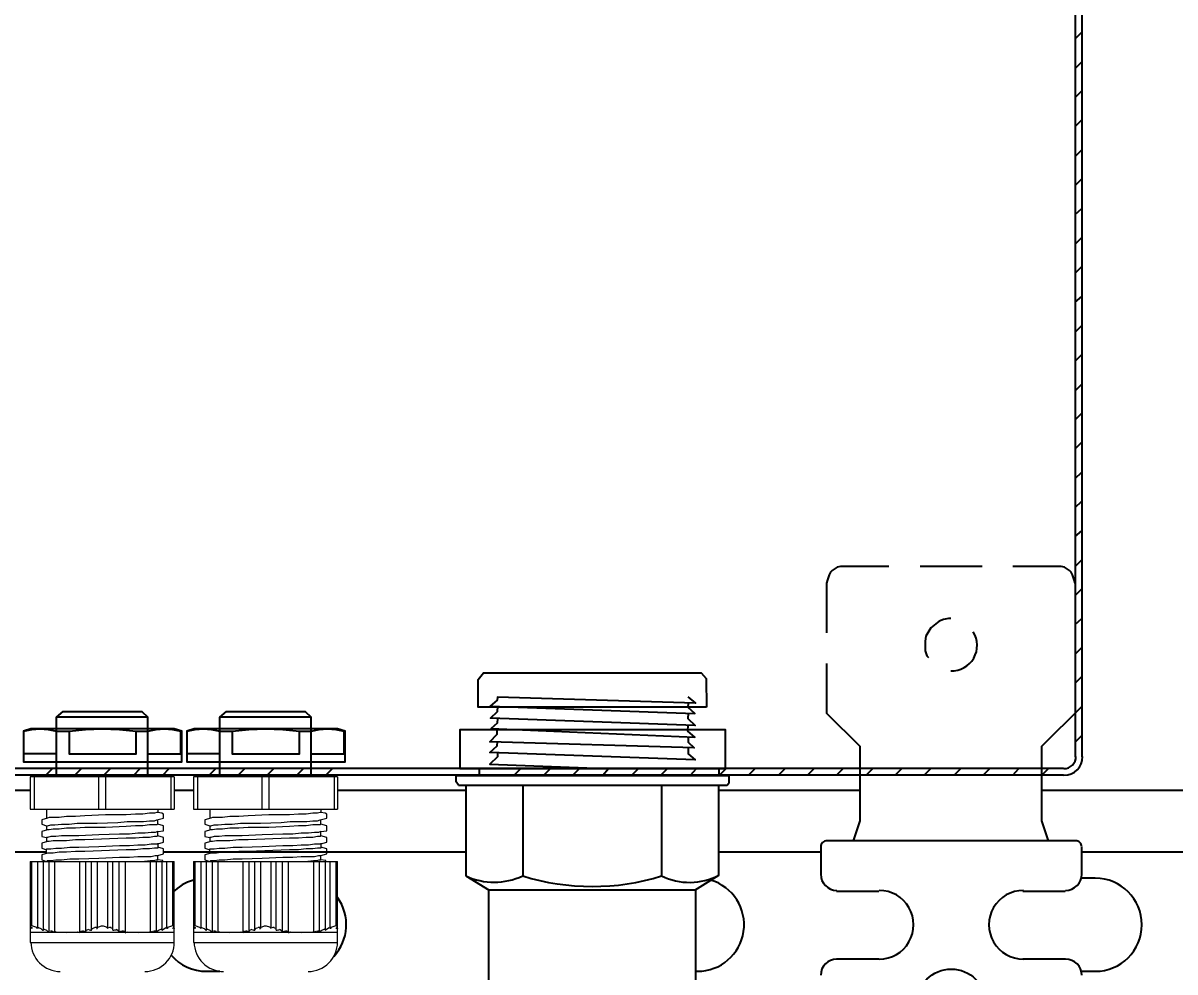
# Model space of a CAD drawing. Header units: feet. Extents: x -18 to 2540, y -48 to 1440.
# Drawn here: x 2198.001 to 2198.912, y 1385.898 to 1386.648 of the extents above; entities that cross this region are included whole.
import ezdxf
from ezdxf.enums import TextEntityAlignment as Align

# ---------------------------------------------------------------- set-up
doc = ezdxf.new("R2018")
doc.units = ezdxf.units.FT
doc.header["$MEASUREMENT"] = 0
for name, color, linetype in [('E-COND-PVC', 4, 'Continuous'), ('E-DETL', 7, 'Continuous'), ('E-EQPM-CAB', 5, 'Continuous'), ('E-EQPM-HRDW', 230, 'Continuous'), ('G-ANNO-TEXT', 1, 'Continuous')]:
    doc.layers.add(name, color=color, linetype=linetype)
doc.styles.add('NEI-A', font='arial.ttf')

# ---------------------------------------------------------------- blocks, each defined once
blk = doc.blocks.new('DETAIL_TITLE')
at = {"style": 'NEI-A', "flags": 8}
blk.add_attdef('#', text='', height=0.25, dxfattribs=at).set_placement((0.5922, -0.5109), align=Align.MIDDLE_CENTER)
at = {"lineweight": 30, "flags": 104}
blk.add_attdef('DETAIL_TITLE', text='', height=0.25, dxfattribs=at).set_placement((0.9099, -0.52514), align=Align.BOTTOM_LEFT)
at = {"style": 'NEI-A'}
for tag, p in [('SCALE:', (0.93865, -0.73792)), ('1"_=_', (1.5474, -0.73792))]:
    blk.add_attdef(tag, text='', height=0.1094, dxfattribs=at).set_placement(p, align=Align.BOTTOM_LEFT)

msp = doc.modelspace()

# ---------------------------------------------------------------- linework, layer by layer
at = {"layer": 'E-COND-PVC', "color": 111}
for points in [[(2198.369144, 1385.963245), (2198.369144, 1383.328344)], [(2198.532854, 1385.963254), (2198.532854, 1383.328344)]]:
    msp.add_lwpolyline(points, dxfattribs=at)
at = {"layer": 'E-DETL', "ltscale": 0.05}
for points in [[(2198.541437, 1386.107602), (2198.360981, 1386.107602), (2198.360981, 1386.129573), (2198.365296, 1386.134644), (2198.537319, 1386.134644), (2198.541211, 1386.130262), (2198.541437, 1386.107602)], [(2198.526857, 1386.115866), (2198.532724, 1386.11066), (2198.376234, 1386.115612), (2198.376155, 1386.113126), (2198.370491, 1386.108279), (2198.532223, 1386.102493), (2198.527083, 1386.107373), (2198.527193, 1386.110835)], [(2198.526901, 1386.102683), (2198.526826, 1386.098705), (2198.532544, 1386.093183), (2198.370685, 1386.098854), (2198.376447, 1386.104288), (2198.376582, 1386.108061)], [(2198.376252, 1386.098659), (2198.376156, 1386.094834), (2198.371335, 1386.090847), (2198.532209, 1386.083941), (2198.526768, 1386.088505), (2198.526938, 1386.09338)], [(2198.556553, 1386.059126), (2198.556553, 1386.089785), (2198.346705, 1386.089785), (2198.346705, 1386.059033), (2198.556553, 1386.059126)], [(2198.527119, 1386.084159), (2198.52709, 1386.080037), (2198.531859, 1386.075538), (2198.370371, 1386.080277), (2198.376174, 1386.086162), (2198.376178, 1386.090639)], [(2198.527072, 1386.075679), (2198.527069, 1386.070767), (2198.532551, 1386.066084), (2198.370232, 1386.071862), (2198.376123, 1386.077135), (2198.37621, 1386.080105)], [(2198.376301, 1386.071646), (2198.376302, 1386.068203), (2198.370309, 1386.062498), (2198.460845, 1386.059083)], [(2198.361922, 1386.05904), (2198.361921, 1386.05344)], [(2198.55118, 1386.059132), (2198.551179, 1386.053417)], [(2198.345584, 1386.046024), (2198.343782, 1386.04859), (2198.343782, 1386.053442)], [(2198.559496, 1386.053416), (2198.343782, 1386.053416)], [(2198.557916, 1386.046024), (2198.559495, 1386.047929), (2198.559496, 1386.053416)], [(2198.345584, 1386.046024), (2198.557916, 1386.046024)], [(2198.351431, 1386.046024), (2198.351431, 1385.974135)], [(2198.396247, 1386.046024), (2198.396247, 1385.974218)], [(2198.505986, 1386.046024), (2198.505986, 1385.974173)], [(2198.532359, 1385.962941), (2198.551253, 1385.974909), (2198.551253, 1386.046024)], [(2198.351431, 1385.974135), (2198.369639, 1385.962941)]]:
    msp.add_lwpolyline(points, dxfattribs=at)
at = {"layer": 'E-DETL'}
msp.add_lwpolyline([(2198.532359, 1385.962941), (2198.369639, 1385.962941)], dxfattribs=at)
at = {"layer": 'E-DETL', "ltscale": 0.05}
for centre, radius, start, end in [((2198.37375, 1386.02243), 0.053202, 245.196565, 295.015158), ((2198.451189, 1386.150079), 0.184243, 252.650406, 287.302669), ((2198.527898, 1386.01895), 0.049851, 243.925719, 297.937642)]:
    msp.add_arc(centre, radius, start, end, dxfattribs=at)
at = {"layer": 'E-EQPM-CAB', "lineweight": 25}
msp.add_line((2198.83279, 1386.002059), (2198.636328, 1386.002059), dxfattribs=at)
at = {"layer": 'E-EQPM-CAB', "lineweight": 0}
for p, q in [((2198.006996, 1385.985687), (2198.120944, 1385.985687)), ((2198.136006, 1385.985687), (2198.249953, 1385.985687))]:
    msp.add_line(p, q, dxfattribs=at)
at = {"layer": 'E-EQPM-CAB', "lineweight": 25}
for points in [[(2198.83279, 1389.133658), (2198.83279, 1386.068201)], [(2198.838029, 1389.133658), (2198.838029, 1386.068201)], [(2198.83279, 1386.635975), (2198.838029, 1386.641214)], [(2198.83279, 1386.6124), (2198.838029, 1386.617639)], [(2198.83279, 1386.589479), (2198.838029, 1386.594718)], [(2198.83279, 1386.566559), (2198.838029, 1386.571798)], [(2198.83279, 1386.542984), (2198.838029, 1386.548222)], [(2198.83279, 1386.520063), (2198.838029, 1386.525302)], [(2198.83279, 1386.497142), (2198.838029, 1386.501727)], [(2198.83279, 1386.473567), (2198.838029, 1386.478806)], [(2198.83279, 1386.450647), (2198.838029, 1386.455886)], [(2198.83279, 1386.427726), (2198.838029, 1386.43231)], [(2198.83279, 1386.404151), (2198.838029, 1386.40939)], [(2198.83279, 1386.38123), (2198.838029, 1386.386469)], [(2198.83279, 1386.357655), (2198.838029, 1386.362894)], [(2198.83279, 1386.334734), (2198.838029, 1386.339973)], [(2198.83279, 1386.311814), (2198.838029, 1386.317053)], [(2198.83279, 1386.288238), (2198.838029, 1386.293477)], [(2198.83279, 1386.265318), (2198.838029, 1386.270557)], [(2198.83279, 1386.242397), (2198.838029, 1386.246981)], [(2198.83279, 1386.218822), (2198.838029, 1386.224061)], [(2198.685444, 1386.218822), (2198.647461, 1386.218822), (2198.644841, 1386.218167), (2198.640912, 1386.215547), (2198.639602, 1386.214238), (2198.638293, 1386.212273), (2198.636983, 1386.208344), (2198.636328, 1386.205724), (2198.636328, 1386.166432)], [(2198.759444, 1386.218822), (2198.710329, 1386.218822)], [(2198.83279, 1386.205724), (2198.832135, 1386.208344), (2198.830825, 1386.212273), (2198.829515, 1386.214238), (2198.828206, 1386.215547), (2198.824276, 1386.218167), (2198.821657, 1386.218822), (2198.783674, 1386.218822)], [(2198.83279, 1386.195901), (2198.838029, 1386.20114)], [(2198.734559, 1386.177565), (2198.732594, 1386.177565), (2198.728665, 1386.17691), (2198.725391, 1386.1756), (2198.718842, 1386.170361), (2198.714913, 1386.163812), (2198.714258, 1386.159883), (2198.714258, 1386.152025), (2198.715568, 1386.148096), (2198.716877, 1386.146786)], [(2198.83279, 1386.172981), (2198.838029, 1386.177565)], [(2198.83279, 1386.149405), (2198.838029, 1386.154644)], [(2198.636328, 1386.142202), (2198.636328, 1386.102909), (2198.662523, 1386.076714)], [(2198.83279, 1386.126485), (2198.838029, 1386.131724)], [(2198.806595, 1386.076714), (2198.838029, 1386.108148)], [(2198.027952, 1386.053794), (2198.027952, 1386.099635)], [(2198.099988, 1386.053794), (2198.099988, 1386.099635)], [(2198.156962, 1386.053794), (2198.156962, 1386.099635)], [(2198.228998, 1386.053794), (2198.228998, 1386.099635)], [(2198.120944, 1386.090467), (2198.007651, 1386.090467), (2198.001757, 1386.088502), (2198.001757, 1386.064272), (2198.126838, 1386.064272), (2198.126838, 1386.088502), (2198.120944, 1386.090467)], [(2198.001757, 1386.088502), (2198.008306, 1386.089812), (2198.014854, 1386.090467), (2198.021403, 1386.089812), (2198.027952, 1386.088502), (2198.037775, 1386.088502), (2198.037775, 1386.070821), (2198.09082, 1386.070821), (2198.09082, 1386.088502), (2198.099988, 1386.088502)], [(2198.037775, 1386.088502), (2198.050872, 1386.089812), (2198.06397, 1386.090467), (2198.077722, 1386.089812), (2198.09082, 1386.088502)], [(2198.099988, 1386.088502), (2198.106536, 1386.089812), (2198.113085, 1386.090467), (2198.119634, 1386.089812), (2198.126183, 1386.088502)], [(2198.099988, 1386.070821), (2198.126183, 1386.070821), (2198.126183, 1386.088502), (2198.126838, 1386.088502)], [(2198.249953, 1386.090467), (2198.136661, 1386.090467), (2198.130767, 1386.088502), (2198.130767, 1386.064272), (2198.255847, 1386.064272), (2198.255847, 1386.088502), (2198.249953, 1386.090467)], [(2198.130767, 1386.088502), (2198.137315, 1386.089812), (2198.143864, 1386.090467), (2198.150413, 1386.089812), (2198.156962, 1386.088502), (2198.166785, 1386.088502), (2198.166785, 1386.070821), (2198.219829, 1386.070821), (2198.219829, 1386.088502), (2198.228998, 1386.088502)], [(2198.166785, 1386.088502), (2198.179882, 1386.089812), (2198.19298, 1386.090467), (2198.206732, 1386.089812), (2198.219829, 1386.088502)], [(2198.228998, 1386.088502), (2198.235546, 1386.089812), (2198.242095, 1386.090467), (2198.248644, 1386.089812), (2198.255192, 1386.088502)], [(2198.228998, 1386.070821), (2198.255192, 1386.070821), (2198.255192, 1386.088502), (2198.255847, 1386.088502)], [(2198.83279, 1386.079989), (2198.838029, 1386.085228)], [(2198.662523, 1386.076714), (2198.662523, 1386.017776), (2198.657284, 1386.002059)], [(2198.811834, 1386.002059), (2198.806595, 1386.017776), (2198.806595, 1386.076714)], [(2198.027952, 1386.070821), (2198.001757, 1386.070821)], [(2198.156962, 1386.070821), (2198.130767, 1386.070821)], [(2198.823622, 1386.059033), (2196.274204, 1386.059033)], [(2198.019438, 1386.053794), (2198.024677, 1386.059033)], [(2198.042359, 1386.053794), (2198.047598, 1386.059033)], [(2198.06528, 1386.053794), (2198.070519, 1386.059033)], [(2198.088855, 1386.053794), (2198.094094, 1386.059033)], [(2198.111775, 1386.053794), (2198.117014, 1386.059033)], [(2198.148448, 1386.053794), (2198.153687, 1386.059033)], [(2198.171369, 1386.053794), (2198.176608, 1386.059033)], [(2198.194289, 1386.053794), (2198.199528, 1386.059033)], [(2198.217865, 1386.053794), (2198.223104, 1386.059033)], [(2198.240785, 1386.053794), (2198.246024, 1386.059033)], [(2198.389441, 1386.053794), (2198.39468, 1386.059033)], [(2198.413017, 1386.053794), (2198.418256, 1386.059033)], [(2198.435937, 1386.053794), (2198.441176, 1386.059033)], [(2198.459513, 1386.053794), (2198.464097, 1386.059033)], [(2198.482433, 1386.053794), (2198.487672, 1386.059033)], [(2198.505354, 1386.053794), (2198.510593, 1386.059033)], [(2198.528929, 1386.053794), (2198.533513, 1386.059033)], [(2198.55185, 1386.053794), (2198.557089, 1386.059033)], [(2198.57477, 1386.053794), (2198.580009, 1386.059033)], [(2198.598346, 1386.053794), (2198.603584, 1386.059033)], [(2198.621266, 1386.053794), (2198.626505, 1386.059033)], [(2198.644187, 1386.053794), (2198.649426, 1386.059033)], [(2198.667762, 1386.053794), (2198.673001, 1386.059033)], [(2198.690682, 1386.053794), (2198.695921, 1386.059033)], [(2198.713603, 1386.053794), (2198.718842, 1386.059033)], [(2198.737178, 1386.053794), (2198.742417, 1386.059033)], [(2198.760099, 1386.053794), (2198.765338, 1386.059033)], [(2198.783674, 1386.053794), (2198.788258, 1386.059033)], [(2198.806595, 1386.053794), (2198.811834, 1386.059033)], [(2198.823622, 1386.053794), (2196.274204, 1386.053794)], [(2198.631744, 1385.99682), (2198.631744, 1385.975209)], [(2198.838029, 1385.975209), (2198.838029, 1385.99682)], [(2198.644187, 1385.962112), (2198.677585, 1385.962112)], [(2198.791533, 1385.962112), (2198.824931, 1385.962112)], [(2198.677585, 1385.908412), (2198.644187, 1385.908412)], [(2198.824931, 1385.908412), (2198.791533, 1385.908412)]]:
    msp.add_lwpolyline(points, dxfattribs=at)
for points in [[(2198.099988, 1386.099635), (2198.027952, 1386.099635), (2198.033191, 1386.104219), (2198.095404, 1386.104219)], [(2198.228998, 1386.099635), (2198.156962, 1386.099635), (2198.162201, 1386.104219), (2198.224413, 1386.104219)]]:
    msp.add_lwpolyline(points, close=True, dxfattribs=at)
at = {"layer": 'E-EQPM-CAB', "lineweight": 0}
for points in [[(2198.120944, 1386.052484), (2198.006996, 1386.052484), (2198.006996, 1386.026944), (2198.120944, 1386.026944)], [(2198.118324, 1386.053794), (2198.01027, 1386.053794)], [(2198.01027, 1386.052484), (2198.01027, 1386.026944)], [(2198.06135, 1386.026944), (2198.06135, 1386.052484)], [(2198.066589, 1386.052484), (2198.066589, 1386.026944)], [(2198.118324, 1386.052484), (2198.118324, 1386.026944)], [(2198.120944, 1386.052484), (2198.120944, 1386.026944)], [(2198.249953, 1386.052484), (2198.136006, 1386.052484), (2198.136006, 1386.026944), (2198.249953, 1386.026944)], [(2198.247334, 1386.053794), (2198.13928, 1386.053794)], [(2198.13928, 1386.052484), (2198.13928, 1386.026944)], [(2198.19036, 1386.026944), (2198.19036, 1386.052484)], [(2198.195599, 1386.052484), (2198.195599, 1386.026944)], [(2198.247334, 1386.052484), (2198.247334, 1386.026944)], [(2198.249953, 1386.052484), (2198.249953, 1386.026944)], [(2198.107846, 1386.026944), (2198.107846, 1386.024325), (2198.107191, 1386.024325), (2198.105227, 1386.02367), (2198.101297, 1386.02367), (2198.096059, 1386.023015), (2198.090165, 1386.023015), (2198.082961, 1386.02236), (2198.066589, 1386.02236), (2198.050217, 1386.021705), (2198.043014, 1386.02105), (2198.03581, 1386.02105), (2198.029916, 1386.020395), (2198.022058, 1386.020395), (2198.020748, 1386.019741), (2198.016164, 1386.018431), (2198.016164, 1386.015157), (2198.020093, 1386.013847), (2198.020093, 1386.010572)], [(2198.020093, 1386.026944), (2198.020093, 1386.019741)], [(2198.020093, 1386.013847), (2198.020748, 1386.013847), (2198.023368, 1386.014502), (2198.026642, 1386.014502), (2198.031881, 1386.015157), (2198.037775, 1386.015157), (2198.044324, 1386.015811), (2198.060041, 1386.015811), (2198.076412, 1386.016466), (2198.083616, 1386.017121), (2198.096713, 1386.017121), (2198.101297, 1386.017776), (2198.105227, 1386.017776), (2198.107191, 1386.018431), (2198.11243, 1386.019741), (2198.11243, 1386.023015), (2198.111121, 1386.02367), (2198.107846, 1386.024325)], [(2198.236856, 1386.026944), (2198.236856, 1386.024325), (2198.236201, 1386.024325), (2198.234237, 1386.02367), (2198.230307, 1386.02367), (2198.225068, 1386.023015), (2198.219174, 1386.023015), (2198.211971, 1386.02236), (2198.195599, 1386.02236), (2198.179227, 1386.021705), (2198.172024, 1386.02105), (2198.16482, 1386.02105), (2198.158926, 1386.020395), (2198.151068, 1386.020395), (2198.149758, 1386.019741), (2198.145174, 1386.018431), (2198.145174, 1386.015157), (2198.149103, 1386.013847), (2198.149103, 1386.010572)], [(2198.149103, 1386.026944), (2198.149103, 1386.019741)], [(2198.149103, 1386.013847), (2198.149758, 1386.013847), (2198.152378, 1386.014502), (2198.155652, 1386.014502), (2198.160891, 1386.015157), (2198.166785, 1386.015157), (2198.173333, 1386.015811), (2198.18905, 1386.015811), (2198.205422, 1386.016466), (2198.212626, 1386.017121), (2198.225723, 1386.017121), (2198.230307, 1386.017776), (2198.234237, 1386.017776), (2198.236201, 1386.018431), (2198.24144, 1386.019741), (2198.24144, 1386.023015), (2198.24013, 1386.02367), (2198.236856, 1386.024325)], [(2198.107846, 1386.015157), (2198.107191, 1386.014502), (2198.101297, 1386.014502), (2198.096059, 1386.013847), (2198.090165, 1386.013847), (2198.082961, 1386.013192), (2198.066589, 1386.012537), (2198.050217, 1386.012537), (2198.043014, 1386.011882), (2198.03581, 1386.011882), (2198.029916, 1386.011227), (2198.025332, 1386.011227), (2198.022058, 1386.010572), (2198.020748, 1386.010572), (2198.016164, 1386.009263), (2198.016164, 1386.005333), (2198.020093, 1386.004679), (2198.020093, 1386.001404)], [(2198.107846, 1386.009263), (2198.11243, 1386.009918), (2198.11243, 1386.013847), (2198.107846, 1386.015157), (2198.107846, 1386.018431)], [(2198.236856, 1386.015157), (2198.236201, 1386.014502), (2198.230307, 1386.014502), (2198.225068, 1386.013847), (2198.219174, 1386.013847), (2198.211971, 1386.013192), (2198.195599, 1386.012537), (2198.179227, 1386.012537), (2198.172024, 1386.011882), (2198.16482, 1386.011882), (2198.158926, 1386.011227), (2198.154342, 1386.011227), (2198.151068, 1386.010572), (2198.149758, 1386.010572), (2198.145174, 1386.009263), (2198.145174, 1386.005333), (2198.149103, 1386.004679), (2198.149103, 1386.001404)], [(2198.236856, 1386.009263), (2198.24144, 1386.009918), (2198.24144, 1386.013847), (2198.236856, 1386.015157), (2198.236856, 1386.018431)], [(2198.107846, 1386.005988), (2198.107191, 1386.005333), (2198.105227, 1386.005333), (2198.101297, 1386.004679), (2198.096059, 1386.004679), (2198.090165, 1386.004024), (2198.082961, 1386.004024), (2198.050217, 1386.002714), (2198.043014, 1386.002714), (2198.03581, 1386.002059), (2198.025332, 1386.002059), (2198.022058, 1386.001404), (2198.020748, 1386.001404), (2198.016164, 1386.000094), (2198.016164, 1385.996165), (2198.020093, 1385.994855)], [(2198.020093, 1385.991581), (2198.020093, 1385.99551), (2198.023368, 1385.99551), (2198.027297, 1385.996165), (2198.031881, 1385.996165), (2198.03843, 1385.99682), (2198.045633, 1385.99682), (2198.06135, 1385.997475), (2198.077722, 1385.99813), (2198.085581, 1385.99813), (2198.092129, 1385.998785), (2198.098023, 1385.998785), (2198.102607, 1385.99944), (2198.107846, 1385.99944), (2198.11243, 1386.000749), (2198.11243, 1386.004679), (2198.107846, 1386.005988), (2198.107846, 1386.009263), (2198.105882, 1386.008608), (2198.102607, 1386.008608), (2198.098023, 1386.007953), (2198.092129, 1386.007953), (2198.085581, 1386.007298), (2198.077722, 1386.007298), (2198.06135, 1386.006643), (2198.045633, 1386.005988), (2198.031881, 1386.005988), (2198.027297, 1386.005333), (2198.023368, 1386.005333), (2198.020748, 1386.004679), (2198.020093, 1386.004679)], [(2198.236856, 1386.005988), (2198.236201, 1386.005333), (2198.234237, 1386.005333), (2198.230307, 1386.004679), (2198.225068, 1386.004679), (2198.219174, 1386.004024), (2198.211971, 1386.004024), (2198.179227, 1386.002714), (2198.172024, 1386.002714), (2198.16482, 1386.002059), (2198.154342, 1386.002059), (2198.151068, 1386.001404), (2198.149758, 1386.001404), (2198.145174, 1386.000094), (2198.145174, 1385.996165), (2198.149103, 1385.994855)], [(2198.149103, 1385.991581), (2198.149103, 1385.99551), (2198.152378, 1385.99551), (2198.156307, 1385.996165), (2198.160891, 1385.996165), (2198.16744, 1385.99682), (2198.174643, 1385.99682), (2198.19036, 1385.997475), (2198.206732, 1385.99813), (2198.21459, 1385.99813), (2198.221139, 1385.998785), (2198.227033, 1385.998785), (2198.231617, 1385.99944), (2198.236856, 1385.99944), (2198.24144, 1386.000749), (2198.24144, 1386.004679), (2198.236856, 1386.005988), (2198.236856, 1386.009263), (2198.234891, 1386.008608), (2198.231617, 1386.008608), (2198.227033, 1386.007953), (2198.221139, 1386.007953), (2198.21459, 1386.007298), (2198.206732, 1386.007298), (2198.19036, 1386.006643), (2198.174643, 1386.005988), (2198.160891, 1386.005988), (2198.156307, 1386.005333), (2198.152378, 1386.005333), (2198.149758, 1386.004679), (2198.149103, 1386.004679)], [(2198.107846, 1386.000094), (2198.107846, 1385.996165), (2198.105227, 1385.996165), (2198.101297, 1385.99551), (2198.096059, 1385.99551), (2198.090165, 1385.994855), (2198.082961, 1385.994855), (2198.050217, 1385.993546), (2198.043014, 1385.993546), (2198.03581, 1385.992891), (2198.029916, 1385.992891), (2198.025332, 1385.992236), (2198.020748, 1385.992236), (2198.016164, 1385.990926), (2198.016164, 1385.986997), (2198.020093, 1385.985687), (2198.020748, 1385.986342), (2198.023368, 1385.986342), (2198.027297, 1385.986997), (2198.031881, 1385.986997), (2198.03843, 1385.987652), (2198.045633, 1385.987652), (2198.06135, 1385.988307), (2198.077722, 1385.988962), (2198.085581, 1385.988962), (2198.092129, 1385.989616), (2198.102607, 1385.989616), (2198.105882, 1385.990271), (2198.107846, 1385.990271)], [(2198.111775, 1385.985687), (2198.111775, 1385.986342), (2198.107846, 1385.986997), (2198.107846, 1385.990271), (2198.11243, 1385.991581), (2198.11243, 1385.99551), (2198.107846, 1385.99682)], [(2198.236856, 1386.000094), (2198.236856, 1385.996165), (2198.234237, 1385.996165), (2198.230307, 1385.99551), (2198.225068, 1385.99551), (2198.219174, 1385.994855), (2198.211971, 1385.994855), (2198.179227, 1385.993546), (2198.172024, 1385.993546), (2198.16482, 1385.992891), (2198.158926, 1385.992891), (2198.154342, 1385.992236), (2198.149758, 1385.992236), (2198.145174, 1385.990926), (2198.145174, 1385.986997), (2198.149103, 1385.985687), (2198.149758, 1385.986342), (2198.152378, 1385.986342), (2198.156307, 1385.986997), (2198.160891, 1385.986997), (2198.16744, 1385.987652), (2198.174643, 1385.987652), (2198.19036, 1385.988307), (2198.206732, 1385.988962), (2198.21459, 1385.988962), (2198.221139, 1385.989616), (2198.231617, 1385.989616), (2198.234891, 1385.990271), (2198.236856, 1385.990271)], [(2198.240785, 1385.985687), (2198.240785, 1385.986342), (2198.236856, 1385.986997), (2198.236856, 1385.990271), (2198.24144, 1385.991581), (2198.24144, 1385.99551), (2198.236856, 1385.99682)], [(2198.006996, 1385.985687), (2198.006996, 1385.92151), (2198.120944, 1385.92151)], [(2198.008306, 1385.934607), (2198.008306, 1385.985687)], [(2198.013545, 1385.933297), (2198.015509, 1385.932643), (2198.016819, 1385.931333), (2198.017474, 1385.931333), (2198.017474, 1385.985687)], [(2198.018129, 1385.931988), (2198.020093, 1385.931333), (2198.021403, 1385.930023), (2198.022058, 1385.930023), (2198.022058, 1385.985687)], [(2198.026642, 1385.929368), (2198.026642, 1385.985687)], [(2198.050872, 1385.985687), (2198.050872, 1385.930023), (2198.051527, 1385.931333), (2198.053492, 1385.931988)], [(2198.060041, 1385.985687), (2198.060041, 1385.932643)], [(2198.060041, 1385.933297), (2198.06135, 1385.933952), (2198.063315, 1385.934607), (2198.064625, 1385.934607), (2198.067244, 1385.933952), (2198.068554, 1385.932643), (2198.068554, 1385.985687)], [(2198.072483, 1385.931333), (2198.072483, 1385.985687)], [(2198.077067, 1385.985687), (2198.077067, 1385.930023)], [(2198.082306, 1385.929368), (2198.082306, 1385.985687)], [(2198.095404, 1385.985687), (2198.101952, 1385.986342), (2198.104572, 1385.986342), (2198.106536, 1385.986997), (2198.107846, 1385.986997)], [(2198.101952, 1385.985687), (2198.101952, 1385.929368)], [(2198.106536, 1385.985687), (2198.106536, 1385.930023), (2198.108501, 1385.931333), (2198.110466, 1385.931988)], [(2198.111121, 1385.985687), (2198.111121, 1385.931333), (2198.113085, 1385.932643), (2198.114395, 1385.933297)], [(2198.119634, 1385.932643), (2198.120944, 1385.933952), (2198.120289, 1385.934607), (2198.119634, 1385.934607), (2198.115705, 1385.933297), (2198.115705, 1385.932643), (2198.11505, 1385.932643), (2198.11505, 1385.985687)], [(2198.119634, 1385.985687), (2198.119634, 1385.934607)], [(2198.120944, 1385.92151), (2198.120944, 1385.985687)], [(2198.136006, 1385.985687), (2198.136006, 1385.92151), (2198.249953, 1385.92151)], [(2198.137315, 1385.934607), (2198.137315, 1385.985687)], [(2198.142554, 1385.933297), (2198.144519, 1385.932643), (2198.145829, 1385.931333), (2198.146484, 1385.931333), (2198.146484, 1385.985687)], [(2198.147139, 1385.931988), (2198.149103, 1385.931333), (2198.150413, 1385.930023), (2198.151068, 1385.930023), (2198.151068, 1385.985687)], [(2198.155652, 1385.929368), (2198.155652, 1385.985687)], [(2198.179882, 1385.985687), (2198.179882, 1385.930023), (2198.180537, 1385.931333), (2198.182502, 1385.931988)], [(2198.18905, 1385.985687), (2198.18905, 1385.932643)], [(2198.18905, 1385.933297), (2198.19036, 1385.933952), (2198.192325, 1385.934607), (2198.193634, 1385.934607), (2198.196254, 1385.933952), (2198.197564, 1385.932643), (2198.197564, 1385.985687)], [(2198.201493, 1385.931333), (2198.201493, 1385.985687)], [(2198.206077, 1385.985687), (2198.206077, 1385.930023)], [(2198.211316, 1385.929368), (2198.211316, 1385.985687)], [(2198.224413, 1385.985687), (2198.230962, 1385.986342), (2198.233582, 1385.986342), (2198.235546, 1385.986997), (2198.236856, 1385.986997)], [(2198.230962, 1385.985687), (2198.230962, 1385.929368)], [(2198.235546, 1385.985687), (2198.235546, 1385.930023), (2198.237511, 1385.931333), (2198.239476, 1385.931988)], [(2198.24013, 1385.985687), (2198.24013, 1385.931333), (2198.242095, 1385.932643), (2198.243405, 1385.933297)], [(2198.248644, 1385.932643), (2198.249953, 1385.933952), (2198.249299, 1385.934607), (2198.248644, 1385.934607), (2198.244715, 1385.933297), (2198.244715, 1385.932643), (2198.24406, 1385.932643), (2198.24406, 1385.985687)], [(2198.248644, 1385.985687), (2198.248644, 1385.934607)], [(2198.249953, 1385.92151), (2198.249953, 1385.985687)], [(2198.120944, 1385.929368), (2198.006996, 1385.929368)], [(2198.026642, 1385.930023), (2198.03581, 1385.929368), (2198.044324, 1385.930023)], [(2198.054802, 1385.931333), (2198.055456, 1385.931333), (2198.056111, 1385.932643), (2198.058076, 1385.933297)], [(2198.059386, 1385.932643), (2198.060041, 1385.932643)], [(2198.070519, 1385.933297), (2198.072483, 1385.932643)], [(2198.075103, 1385.931988), (2198.076412, 1385.931333), (2198.077067, 1385.930023), (2198.077722, 1385.930023)], [(2198.083616, 1385.930023), (2198.092784, 1385.929368), (2198.101297, 1385.930023)], [(2198.249953, 1385.929368), (2198.136006, 1385.929368)], [(2198.155652, 1385.930023), (2198.16482, 1385.929368), (2198.173333, 1385.930023)], [(2198.183811, 1385.931333), (2198.184466, 1385.931333), (2198.185121, 1385.932643), (2198.187086, 1385.933297)], [(2198.188395, 1385.932643), (2198.18905, 1385.932643)], [(2198.199528, 1385.933297), (2198.201493, 1385.932643)], [(2198.204112, 1385.931988), (2198.205422, 1385.931333), (2198.206077, 1385.930023), (2198.206732, 1385.930023)], [(2198.212626, 1385.930023), (2198.221794, 1385.929368), (2198.230307, 1385.930023)]]:
    msp.add_lwpolyline(points, dxfattribs=at)
for points in [[(2198.01289, 1385.985687), (2198.01289, 1385.932643), (2198.012235, 1385.933297), (2198.008306, 1385.934607), (2198.007651, 1385.934607), (2198.006996, 1385.933952), (2198.008306, 1385.933297), (2198.008306, 1385.932643, -0.0067859), (2198.007202, 1385.933156)], [(2198.044589, 1385.92994, 0.0037895), (2198.046288, 1385.929368), (2198.046288, 1385.985687)], [(2198.053695, 1385.931669, 0.0044585), (2198.055456, 1385.931333), (2198.055456, 1385.985687)], [(2198.1419, 1385.985687), (2198.1419, 1385.932643), (2198.141245, 1385.933297), (2198.137315, 1385.934607), (2198.136661, 1385.934607), (2198.136006, 1385.933952), (2198.137315, 1385.933297), (2198.137315, 1385.932643, -0.0067859), (2198.136212, 1385.933156)], [(2198.173599, 1385.92994, 0.0037895), (2198.175298, 1385.929368), (2198.175298, 1385.985687)], [(2198.182705, 1385.931669, 0.0044585), (2198.184466, 1385.931333), (2198.184466, 1385.985687)], [(2198.072483, 1385.931333), (2198.073138, 1385.931333, 0.0044585), (2198.0749, 1385.931669)], [(2198.101642, 1385.930288, 0.0061178), (2198.102259, 1385.929672, 0.0015576), (2198.104058, 1385.930622)], [(2198.201493, 1385.931333), (2198.202148, 1385.931333, 0.0044585), (2198.20391, 1385.931669)], [(2198.230651, 1385.930288, 0.0061178), (2198.231269, 1385.929672, 0.0015576), (2198.233067, 1385.930622)]]:
    msp.add_lwpolyline(points, format="xyb", dxfattribs=at)
at = {"layer": 'E-EQPM-CAB', "lineweight": 25}
msp.add_circle((2198.734886, 1385.873377), 0.027177, dxfattribs=at)
for centre, radius, start, end in [((2198.735257, 1386.156375), 0.020079, 268.006268, 32.241747), ((2198.823949, 1386.068529), 0.014735, 270.000251, 359.999749), ((2198.823949, 1386.068528), 0.009496, 269.999438, 0.000562), ((2198.636656, 1385.997148), 0.004912, 89.999957, 180.000043), ((2198.833117, 1385.997148), 0.004912, 359.999957, 90.000043), ((2198.644514, 1385.975537), 0.01277, 180.00001, 269.99999), ((2198.825259, 1385.975537), 0.01277, 270.00001, 359.99999), ((2198.677912, 1385.93559), 0.027177, 269.999995, 90.000005), ((2198.79186, 1385.93559), 0.027177, 89.999995, 270.000005), ((2198.644514, 1385.895642), 0.01277, 90.00001, 179.99999), ((2198.825259, 1385.895642), 0.01277, 0.00001, 89.99999)]:
    msp.add_arc(centre, radius, start, end, dxfattribs=at)
at = {"layer": 'E-EQPM-CAB', "lineweight": 0}
for centre, radius, start, end in [((2198.010598, 1386.052812), 0.000982, 89.999859, 180.000141), ((2198.118652, 1386.052812), 0.000982, 359.999859, 90.000141), ((2198.139608, 1386.052812), 0.000982, 89.999859, 180.000141), ((2198.247661, 1386.052812), 0.000982, 359.999859, 90.000141), ((2198.006012, 1385.947381), 0.016049, 296.669605, 299.135387), ((2198.006664, 1385.948693), 0.019981, 303.234157, 305.353744), ((2198.005368, 1385.95064), 0.025853, 309.132964, 310.886269), ((2198.037449, 1385.999773), 0.070405, 258.178842, 259.672843), ((2198.185481, 1386.21397), 0.325867, 240.403002, 240.759981), ((2198.002108, 1385.955212), 0.035657, 314.252135, 315.65421), ((2197.894203, 1386.024545), 0.179559, 328.183768, 328.557726), ((2198.034827, 1385.999773), 0.070405, 280.327157, 281.821158), ((2198.080664, 1386.036424), 0.110329, 253.268011, 254.229463), ((2198.07673, 1386.029819), 0.09783, 259.118612, 260.177716), ((2198.05252, 1386.029819), 0.09783, 279.822284, 280.881388), ((2198.047931, 1386.036424), 0.110329, 285.770537, 286.731989), ((2198.094423, 1385.999773), 0.070405, 258.178842, 259.672843), ((2198.235047, 1386.024545), 0.179559, 211.442274, 211.816232), ((2198.042713, 1386.046186), 0.123362, 288.687354, 289.555845), ((2198.091801, 1385.999773), 0.070405, 280.327157, 281.821158), ((2198.123226, 1385.95064), 0.025853, 229.113731, 230.867036), ((2198.12193, 1385.948693), 0.019981, 234.646256, 236.765843), ((2198.122583, 1385.947381), 0.016049, 240.864613, 243.330395), ((2198.108833, 1385.97552), 0.044186, 284.95753, 286.512715), ((2198.135021, 1385.947381), 0.016049, 296.669605, 299.135387), ((2198.135674, 1385.948693), 0.019981, 303.234157, 305.353744), ((2198.134378, 1385.95064), 0.025853, 309.132964, 310.886269), ((2198.166458, 1385.999773), 0.070405, 258.178842, 259.672843), ((2198.314491, 1386.21397), 0.325867, 240.403002, 240.759981), ((2198.131118, 1385.955212), 0.035657, 314.252135, 315.65421), ((2198.023213, 1386.024545), 0.179559, 328.183768, 328.557726), ((2198.163837, 1385.999773), 0.070405, 280.327157, 281.821158), ((2198.209674, 1386.036424), 0.110329, 253.268011, 254.229463), ((2198.20574, 1386.029819), 0.09783, 259.118612, 260.177716), ((2198.181529, 1386.029819), 0.09783, 279.822284, 280.881388), ((2198.17694, 1386.036424), 0.110329, 285.770537, 286.731989), ((2198.223432, 1385.999773), 0.070405, 258.178842, 259.672843), ((2198.364056, 1386.024545), 0.179559, 211.442274, 211.816232), ((2198.171723, 1386.046186), 0.123362, 288.687354, 289.555845), ((2198.22081, 1385.999773), 0.070405, 280.327157, 281.821158), ((2198.252236, 1385.95064), 0.025853, 229.113731, 230.867036), ((2198.25094, 1385.948693), 0.019981, 234.646256, 236.765843), ((2198.251593, 1385.947381), 0.016049, 240.864613, 243.330395), ((2198.237843, 1385.97552), 0.044186, 284.95753, 286.512715), ((2198.030899, 1385.921837), 0.023248, 179.999997, 270.000003), ((2198.097696, 1385.921837), 0.023248, 269.999997, 0.000003), ((2198.159909, 1385.921837), 0.023248, 179.999997, 270.000003), ((2198.226706, 1385.921837), 0.023248, 269.999997, 0.000003)]:
    msp.add_arc(centre, radius, start, end, dxfattribs=at)
at = {"layer": 'E-EQPM-HRDW'}
for points in [[(2197.991934, 1386.042001), (2198.006996, 1386.042001)], [(2198.120944, 1386.042001), (2198.136006, 1386.042001)], [(2198.249953, 1386.042001), (2198.351431, 1386.042001)], [(2198.551253, 1386.042001), (2198.662523, 1386.042001)], [(2198.806595, 1386.042001), (2199.125983, 1386.042001)], [(2198.020093, 1385.992888), (2197.98342, 1385.992888)], [(2198.351431, 1385.992888), (2198.11243, 1385.992888)], [(2198.631744, 1385.992888), (2198.551253, 1385.992888)], [(2199.125983, 1385.992888), (2198.838029, 1385.992888)]]:
    msp.add_lwpolyline(points, dxfattribs=at)
for points in [[(2198.136006, 1385.970919, 0.1325279), (2198.119634, 1385.960942)], [(2198.532854, 1385.898787), (2198.53437, 1385.898787, 0.8649213), (2198.544866, 1385.970863)], [(2198.837635, 1385.898787), (2198.848694, 1385.898787, 1), (2198.848694, 1385.972392), (2198.837635, 1385.972392)], [(2198.247049, 1385.910585, 0.356286), (2198.249953, 1385.957035, 0.356286)], [(2198.118508, 1385.911477, 0.2174241), (2198.146311, 1385.898787), (2198.156879, 1385.898787)]]:
    msp.add_lwpolyline(points, format="xyb", dxfattribs=at)

# ---------------------------------------------------------------- block references
at = {"layer": 'G-ANNO-TEXT'}
ref = msp.add_blockref('DETAIL_TITLE', (2007.117623, 1398.740013), dxfattribs=dict(at, xscale=2.26283738676726, yscale=2.26283738676726, zscale=2.26283738676726))
lines = msp.add_mtext('{\\LSCADA RACK DETAIL (PLAN VIEW)}', dxfattribs={"layer": '0', "insert": (2009.176571, 1398.230562), "char_height": 10.57518883, "attachment_point": 1})
ref.add_attrib('DETAIL_TITLE', '', (2009.176571, 1398.230562)).embed_mtext(lines)

doc.saveas('drawing.dxf')
